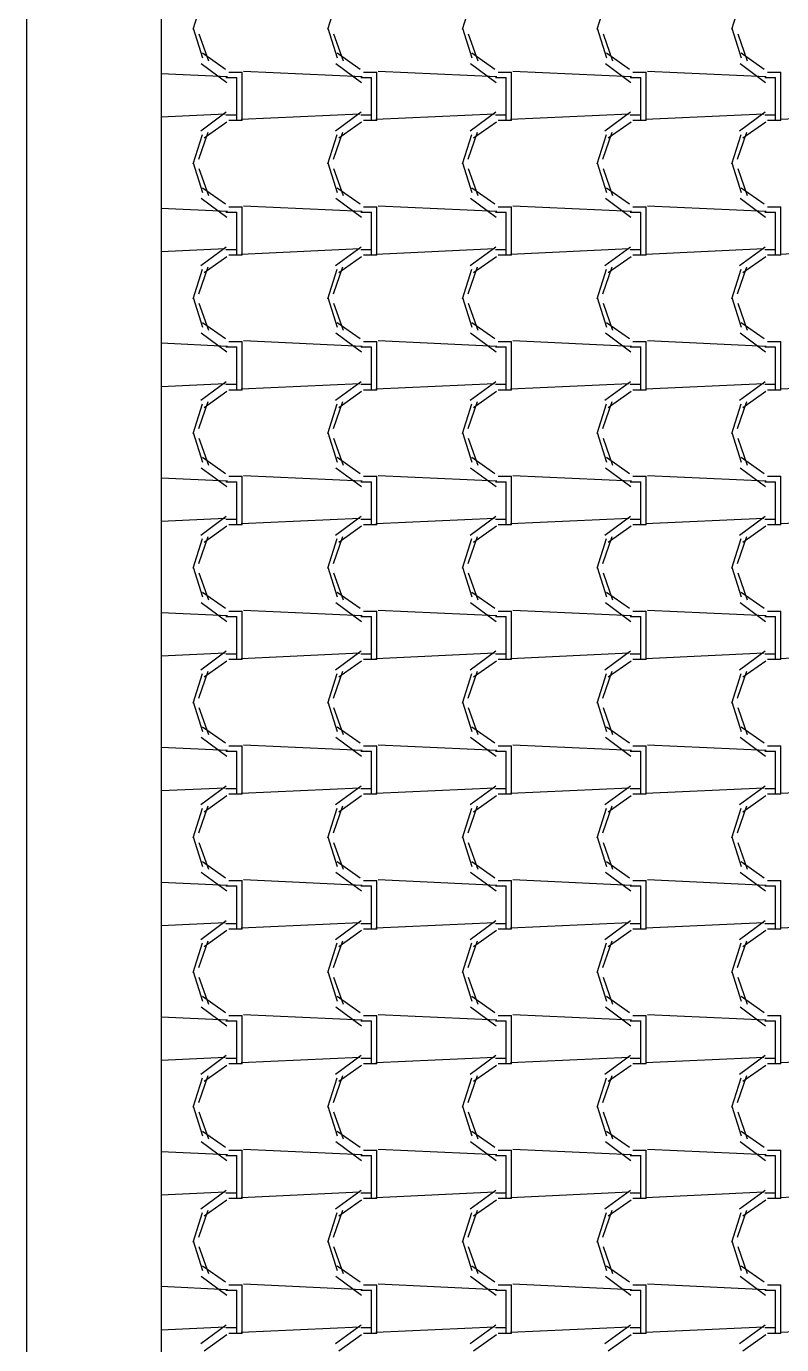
# Model space of a CAD drawing. Header units: millimetres. Extents: x -336 to -33, y -135 to 770.
# Drawn here: x -310.758 to -309.076, y 739.384 to 742.318 of the extents above; entities that cross this region are included whole.
import ezdxf

# ---------------------------------------------------------------- set-up
doc = ezdxf.new("R2010")
doc.units = ezdxf.units.MM
doc.header["$LTSCALE"] = 50
doc.header["$MEASUREMENT"] = 0
doc.layers.add('-HIDRO', color=8, linetype='CONTINUOUS')

msp = doc.modelspace()

# ---------------------------------------------------------------- linework, layer by layer
at = {"layer": '-HIDRO', "linetype": 'Continuous'}
for p, q in [((-310.758, 747.1206), (-310.758, 712.1028)), ((-310.458, 746.8206), (-310.458, 726.4028)), ((-310.3666, 742.3774), (-310.3876, 742.3114)), ((-310.0666, 742.3774), (-310.0876, 742.3114)), ((-309.7666, 742.3774), (-309.7876, 742.3114)), ((-309.4666, 742.3774), (-309.4876, 742.3114)), ((-309.1666, 742.3774), (-309.1876, 742.3114)), ((-310.3868, 742.3146), (-310.3658, 742.2486)), ((-310.3737, 742.302), (-310.3527, 742.242)), ((-310.0868, 742.3146), (-310.0658, 742.2486)), ((-310.0737, 742.302), (-310.0527, 742.242)), ((-309.7868, 742.3146), (-309.7658, 742.2486)), ((-309.7737, 742.302), (-309.7527, 742.242)), ((-309.4868, 742.3146), (-309.4658, 742.2486)), ((-309.4737, 742.302), (-309.4527, 742.242)), ((-309.1868, 742.3146), (-309.1658, 742.2486)), ((-309.1737, 742.302), (-309.1527, 742.242)), ((-310.3657, 742.2593), (-310.3147, 742.2233)), ((-310.0657, 742.2593), (-310.0147, 742.2233)), ((-309.7657, 742.2593), (-309.7147, 742.2233)), ((-309.4657, 742.2593), (-309.4147, 742.2233)), ((-309.1657, 742.2594), (-309.1147, 742.2234)), ((-310.3685, 742.2359), (-310.3115, 742.1939)), ((-310.0685, 742.2359), (-310.0115, 742.1939)), ((-309.7685, 742.2359), (-309.7115, 742.1939)), ((-309.4685, 742.2359), (-309.4115, 742.1939)), ((-309.1685, 742.2359), (-309.1115, 742.1939)), ((-310.3103, 742.2062), (-310.458, 742.2129)), ((-310.3134, 742.2049), (-310.2894, 742.2049)), ((-310.3074, 742.2169), (-310.2774, 742.2169)), ((-310.2894, 742.1209), (-310.2894, 742.2049)), ((-310.2774, 742.1209), (-310.2774, 742.2169)), ((-310.0103, 742.2062), (-310.2743, 742.2182)), ((-310.0134, 742.2049), (-309.9894, 742.2049)), ((-310.0074, 742.2169), (-309.9774, 742.2169)), ((-309.9894, 742.1209), (-309.9894, 742.2049)), ((-309.9774, 742.1209), (-309.9774, 742.2169)), ((-309.7103, 742.2062), (-309.9743, 742.2182)), ((-309.7134, 742.2049), (-309.6894, 742.2049)), ((-309.7074, 742.2169), (-309.6774, 742.2169)), ((-309.6894, 742.1209), (-309.6894, 742.2049)), ((-309.6774, 742.1209), (-309.6774, 742.2169)), ((-309.4103, 742.2062), (-309.6743, 742.2182)), ((-309.4134, 742.2049), (-309.3894, 742.2049)), ((-309.4074, 742.2169), (-309.3774, 742.2169)), ((-309.3894, 742.1209), (-309.3894, 742.2049)), ((-309.3774, 742.1209), (-309.3774, 742.2169)), ((-309.1103, 742.2062), (-309.3743, 742.2182)), ((-309.1134, 742.2049), (-309.0894, 742.2049)), ((-309.1074, 742.2169), (-309.0774, 742.2169)), ((-309.0894, 742.1209), (-309.0894, 742.2049)), ((-309.0774, 742.1209), (-309.0774, 742.2169)), ((-310.3154, 742.1229), (-310.458, 742.1164)), ((-310.3127, 742.1273), (-310.3697, 742.0853)), ((-310.2894, 742.1209), (-310.3134, 742.1209)), ((-310.2894, 742.1089), (-310.2894, 742.1209)), ((-310.0154, 742.1229), (-310.2794, 742.1109)), ((-310.2774, 742.1089), (-310.2774, 742.1209)), ((-310.0127, 742.1273), (-310.0697, 742.0853)), ((-309.9894, 742.1209), (-310.0134, 742.1209)), ((-309.9894, 742.1089), (-309.9894, 742.1209)), ((-309.7154, 742.1229), (-309.9794, 742.1109)), ((-309.9774, 742.1089), (-309.9774, 742.1209)), ((-309.7127, 742.1273), (-309.7697, 742.0853)), ((-309.6894, 742.1209), (-309.7134, 742.1209)), ((-309.6894, 742.1089), (-309.6894, 742.1209)), ((-309.4154, 742.1229), (-309.6794, 742.1109)), ((-309.6774, 742.1089), (-309.6774, 742.1209)), ((-309.4127, 742.1273), (-309.4697, 742.0853)), ((-309.3894, 742.1209), (-309.4134, 742.1209)), ((-309.3894, 742.1089), (-309.3894, 742.1209)), ((-309.1154, 742.1229), (-309.3794, 742.1109)), ((-309.3774, 742.1089), (-309.3774, 742.1209)), ((-309.1127, 742.1273), (-309.1697, 742.0853)), ((-309.0894, 742.1209), (-309.1134, 742.1209)), ((-309.0894, 742.1089), (-309.0894, 742.1209)), ((-308.8154, 742.1229), (-309.0794, 742.1109)), ((-309.0774, 742.1089), (-309.0774, 742.1209)), ((-310.3113, 742.1055), (-310.3623, 742.0695)), ((-310.2774, 742.1089), (-310.3074, 742.1089)), ((-310.0113, 742.1055), (-310.0623, 742.0695)), ((-309.9774, 742.1089), (-310.0074, 742.1089)), ((-309.7113, 742.1055), (-309.7623, 742.0695)), ((-309.6774, 742.1089), (-309.7074, 742.1089)), ((-309.4113, 742.1055), (-309.4623, 742.0695)), ((-309.3774, 742.1089), (-309.4074, 742.1089)), ((-309.1113, 742.1055), (-309.1623, 742.0695)), ((-309.0774, 742.1089), (-309.1074, 742.1089)), ((-310.3666, 742.0774), (-310.3876, 742.0114)), ((-310.3538, 742.0823), (-310.3748, 742.0223)), ((-310.0666, 742.0774), (-310.0876, 742.0114)), ((-310.0538, 742.0823), (-310.0748, 742.0223)), ((-309.7666, 742.0774), (-309.7876, 742.0114)), ((-309.7538, 742.0823), (-309.7748, 742.0223)), ((-309.4666, 742.0774), (-309.4876, 742.0114)), ((-309.4538, 742.0823), (-309.4748, 742.0223)), ((-309.1666, 742.0774), (-309.1876, 742.0114)), ((-309.1538, 742.0823), (-309.1748, 742.0223)), ((-310.3868, 742.0146), (-310.3658, 741.9486)), ((-310.3737, 742.002), (-310.3527, 741.942)), ((-310.0868, 742.0146), (-310.0658, 741.9486)), ((-310.0737, 742.002), (-310.0527, 741.942)), ((-309.7868, 742.0146), (-309.7658, 741.9486)), ((-309.7737, 742.002), (-309.7527, 741.942)), ((-309.4868, 742.0146), (-309.4658, 741.9486)), ((-309.4737, 742.002), (-309.4527, 741.942)), ((-309.1868, 742.0146), (-309.1658, 741.9486)), ((-309.1737, 742.002), (-309.1527, 741.942)), ((-310.3657, 741.9593), (-310.3147, 741.9233)), ((-310.0657, 741.9593), (-310.0147, 741.9233)), ((-309.7657, 741.9593), (-309.7147, 741.9233)), ((-309.4657, 741.9593), (-309.4147, 741.9233)), ((-309.1657, 741.9593), (-309.1147, 741.9233)), ((-310.3103, 741.9062), (-310.458, 741.9129)), ((-310.3685, 741.9359), (-310.3115, 741.8939)), ((-310.3074, 741.9169), (-310.2774, 741.9169)), ((-310.2774, 741.8209), (-310.2774, 741.9169)), ((-310.0103, 741.9062), (-310.2743, 741.9182)), ((-310.0685, 741.9359), (-310.0115, 741.8939)), ((-310.0074, 741.9169), (-309.9774, 741.9169)), ((-309.9774, 741.8209), (-309.9774, 741.9169)), ((-309.7103, 741.9062), (-309.9743, 741.9182)), ((-309.7685, 741.9359), (-309.7115, 741.8939)), ((-309.7074, 741.9169), (-309.6774, 741.9169)), ((-309.6774, 741.8209), (-309.6774, 741.9169)), ((-309.4103, 741.9062), (-309.6743, 741.9182)), ((-309.4685, 741.9359), (-309.4115, 741.8939)), ((-309.4074, 741.9169), (-309.3774, 741.9169)), ((-309.3774, 741.8209), (-309.3774, 741.9169)), ((-309.1103, 741.9062), (-309.3743, 741.9182)), ((-309.1685, 741.9359), (-309.1115, 741.8939)), ((-309.1074, 741.9169), (-309.0774, 741.9169)), ((-309.0774, 741.8209), (-309.0774, 741.9169)), ((-310.3134, 741.9049), (-310.2894, 741.9049)), ((-310.2894, 741.8209), (-310.2894, 741.9049)), ((-310.0134, 741.9049), (-309.9894, 741.9049)), ((-309.9894, 741.8209), (-309.9894, 741.9049)), ((-309.7134, 741.9049), (-309.6894, 741.9049)), ((-309.6894, 741.8209), (-309.6894, 741.9049)), ((-309.4134, 741.9049), (-309.3894, 741.9049)), ((-309.3894, 741.8209), (-309.3894, 741.9049)), ((-309.1134, 741.9049), (-309.0894, 741.9049)), ((-309.0894, 741.8209), (-309.0894, 741.9049)), ((-310.3154, 741.8229), (-310.458, 741.8164)), ((-310.3127, 741.8273), (-310.3697, 741.7853)), ((-310.2894, 741.8209), (-310.3134, 741.8209)), ((-310.2894, 741.8089), (-310.2894, 741.8209)), ((-310.0154, 741.8229), (-310.2794, 741.8109)), ((-310.2774, 741.8089), (-310.2774, 741.8209)), ((-310.0127, 741.8273), (-310.0697, 741.7853)), ((-309.9894, 741.8209), (-310.0134, 741.8209)), ((-309.9894, 741.8089), (-309.9894, 741.8209)), ((-309.7154, 741.8229), (-309.9794, 741.8109)), ((-309.9774, 741.8089), (-309.9774, 741.8209)), ((-309.7127, 741.8273), (-309.7697, 741.7853)), ((-309.6894, 741.8209), (-309.7134, 741.8209)), ((-309.6894, 741.8089), (-309.6894, 741.8209)), ((-309.4154, 741.8229), (-309.6794, 741.8109)), ((-309.6774, 741.8089), (-309.6774, 741.8209)), ((-309.4127, 741.8273), (-309.4697, 741.7853)), ((-309.3894, 741.8209), (-309.4134, 741.8209)), ((-309.3894, 741.8089), (-309.3894, 741.8209)), ((-309.1154, 741.8229), (-309.3794, 741.8109)), ((-309.3774, 741.8089), (-309.3774, 741.8209)), ((-309.1127, 741.8273), (-309.1697, 741.7853)), ((-309.0894, 741.8209), (-309.1134, 741.8209)), ((-309.0894, 741.8089), (-309.0894, 741.8209)), ((-308.8154, 741.8229), (-309.0794, 741.8109)), ((-309.0774, 741.8089), (-309.0774, 741.8209)), ((-310.3113, 741.8055), (-310.3623, 741.7695)), ((-310.2774, 741.8089), (-310.3074, 741.8089)), ((-310.0113, 741.8055), (-310.0623, 741.7695)), ((-309.9774, 741.8089), (-310.0074, 741.8089)), ((-309.7113, 741.8055), (-309.7623, 741.7695)), ((-309.6774, 741.8089), (-309.7074, 741.8089)), ((-309.4113, 741.8055), (-309.4623, 741.7695)), ((-309.3774, 741.8089), (-309.4074, 741.8089)), ((-309.1113, 741.8055), (-309.1623, 741.7695)), ((-309.0774, 741.8089), (-309.1074, 741.8089)), ((-310.3666, 741.7774), (-310.3876, 741.7114)), ((-310.3538, 741.7823), (-310.3748, 741.7223)), ((-310.0666, 741.7774), (-310.0876, 741.7114)), ((-310.0538, 741.7823), (-310.0748, 741.7223)), ((-309.7666, 741.7774), (-309.7876, 741.7114)), ((-309.7538, 741.7823), (-309.7748, 741.7223)), ((-309.4666, 741.7774), (-309.4876, 741.7114)), ((-309.4538, 741.7823), (-309.4748, 741.7223)), ((-309.1666, 741.7774), (-309.1876, 741.7114)), ((-309.1538, 741.7823), (-309.1748, 741.7223)), ((-310.3868, 741.7146), (-310.3658, 741.6486)), ((-310.3737, 741.702), (-310.3527, 741.642)), ((-310.0868, 741.7146), (-310.0658, 741.6486)), ((-310.0737, 741.702), (-310.0527, 741.642)), ((-309.7868, 741.7146), (-309.7658, 741.6486)), ((-309.7737, 741.702), (-309.7527, 741.642)), ((-309.4868, 741.7146), (-309.4658, 741.6486)), ((-309.4737, 741.702), (-309.4527, 741.642)), ((-309.1868, 741.7146), (-309.1658, 741.6486)), ((-309.1737, 741.702), (-309.1527, 741.642)), ((-310.3657, 741.6593), (-310.3147, 741.6233)), ((-310.0657, 741.6593), (-310.0147, 741.6233)), ((-309.7657, 741.6593), (-309.7147, 741.6233)), ((-309.4657, 741.6593), (-309.4147, 741.6233)), ((-309.1657, 741.6593), (-309.1147, 741.6233)), ((-310.3685, 741.6359), (-310.3115, 741.5939)), ((-310.3074, 741.6169), (-310.2774, 741.6169)), ((-310.2774, 741.5209), (-310.2774, 741.6169)), ((-310.0104, 741.6062), (-310.2744, 741.6182)), ((-310.0685, 741.6359), (-310.0115, 741.5939)), ((-310.0074, 741.6169), (-309.9774, 741.6169)), ((-309.9774, 741.5209), (-309.9774, 741.6169)), ((-309.7104, 741.6062), (-309.9744, 741.6182)), ((-309.7685, 741.6359), (-309.7115, 741.5939)), ((-309.7074, 741.6169), (-309.6774, 741.6169)), ((-309.6774, 741.5209), (-309.6774, 741.6169)), ((-309.4104, 741.6062), (-309.6744, 741.6182)), ((-309.4685, 741.6359), (-309.4115, 741.5939)), ((-309.4074, 741.6169), (-309.3774, 741.6169)), ((-309.3774, 741.5209), (-309.3774, 741.6169)), ((-309.1104, 741.6062), (-309.3744, 741.6182)), ((-309.1685, 741.6359), (-309.1115, 741.5939)), ((-309.1074, 741.6169), (-309.0774, 741.6169)), ((-309.0774, 741.5209), (-309.0774, 741.6169)), ((-310.3104, 741.6062), (-310.458, 741.6129)), ((-310.3134, 741.6049), (-310.2894, 741.6049)), ((-310.2894, 741.5209), (-310.2894, 741.6049)), ((-310.0134, 741.6049), (-309.9894, 741.6049)), ((-309.9894, 741.5209), (-309.9894, 741.6049)), ((-309.7134, 741.6049), (-309.6894, 741.6049)), ((-309.6894, 741.5209), (-309.6894, 741.6049)), ((-309.4134, 741.6049), (-309.3894, 741.6049)), ((-309.3894, 741.5209), (-309.3894, 741.6049)), ((-309.1134, 741.6049), (-309.0894, 741.6049)), ((-309.0894, 741.5209), (-309.0894, 741.6049)), ((-310.3127, 741.5273), (-310.3697, 741.4853)), ((-310.0127, 741.5273), (-310.0697, 741.4853)), ((-309.7127, 741.5273), (-309.7697, 741.4853)), ((-309.4127, 741.5273), (-309.4697, 741.4853)), ((-309.1127, 741.5273), (-309.1697, 741.4853)), ((-310.3154, 741.5229), (-310.458, 741.5164)), ((-310.3113, 741.5055), (-310.3623, 741.4695)), ((-310.2894, 741.5209), (-310.3134, 741.5209)), ((-310.2774, 741.5089), (-310.3074, 741.5089)), ((-310.2894, 741.5089), (-310.2894, 741.5209)), ((-310.0154, 741.5229), (-310.2794, 741.5109)), ((-310.2774, 741.5089), (-310.2774, 741.5209)), ((-310.0113, 741.5055), (-310.0623, 741.4695)), ((-309.9894, 741.5209), (-310.0134, 741.5209)), ((-309.9774, 741.5089), (-310.0074, 741.5089)), ((-309.9894, 741.5089), (-309.9894, 741.5209)), ((-309.7154, 741.5229), (-309.9794, 741.5109)), ((-309.9774, 741.5089), (-309.9774, 741.5209)), ((-309.7113, 741.5055), (-309.7623, 741.4695)), ((-309.6894, 741.5209), (-309.7134, 741.5209)), ((-309.6774, 741.5089), (-309.7074, 741.5089)), ((-309.6894, 741.5089), (-309.6894, 741.5209)), ((-309.4154, 741.5229), (-309.6794, 741.5109)), ((-309.6774, 741.5089), (-309.6774, 741.5209)), ((-309.4113, 741.5055), (-309.4623, 741.4695)), ((-309.3894, 741.5209), (-309.4134, 741.5209)), ((-309.3774, 741.5089), (-309.4074, 741.5089)), ((-309.3894, 741.5089), (-309.3894, 741.5209)), ((-309.1154, 741.5229), (-309.3794, 741.5109)), ((-309.3774, 741.5089), (-309.3774, 741.5209)), ((-309.1113, 741.5055), (-309.1623, 741.4695)), ((-309.0894, 741.5209), (-309.1134, 741.5209)), ((-309.0774, 741.5089), (-309.1074, 741.5089)), ((-309.0894, 741.5089), (-309.0894, 741.5209)), ((-308.8154, 741.5229), (-309.0794, 741.5109)), ((-309.0774, 741.5089), (-309.0774, 741.5209)), ((-310.3666, 741.4774), (-310.3876, 741.4114)), ((-310.3538, 741.4823), (-310.3748, 741.4223)), ((-310.0666, 741.4774), (-310.0876, 741.4114)), ((-310.0538, 741.4823), (-310.0748, 741.4223)), ((-309.7666, 741.4774), (-309.7876, 741.4114)), ((-309.7538, 741.4823), (-309.7748, 741.4223)), ((-309.4666, 741.4774), (-309.4876, 741.4114)), ((-309.4538, 741.4823), (-309.4748, 741.4223)), ((-309.1666, 741.4774), (-309.1876, 741.4114)), ((-309.1538, 741.4823), (-309.1748, 741.4223)), ((-310.3868, 741.4146), (-310.3658, 741.3486)), ((-310.0868, 741.4146), (-310.0658, 741.3486)), ((-309.7868, 741.4146), (-309.7658, 741.3486)), ((-309.4868, 741.4146), (-309.4658, 741.3486)), ((-309.1868, 741.4146), (-309.1658, 741.3486)), ((-310.3737, 741.402), (-310.3527, 741.342)), ((-310.0737, 741.402), (-310.0527, 741.342)), ((-309.7737, 741.402), (-309.7527, 741.342)), ((-309.4737, 741.402), (-309.4527, 741.342)), ((-309.1737, 741.402), (-309.1527, 741.342)), ((-310.3657, 741.3593), (-310.3147, 741.3233)), ((-310.0657, 741.3593), (-310.0147, 741.3233)), ((-309.7657, 741.3593), (-309.7147, 741.3233)), ((-309.4657, 741.3593), (-309.4147, 741.3233)), ((-309.1657, 741.3593), (-309.1147, 741.3233)), ((-310.3685, 741.3359), (-310.3115, 741.2939)), ((-310.0685, 741.3359), (-310.0115, 741.2939)), ((-309.7685, 741.3359), (-309.7115, 741.2939)), ((-309.4685, 741.3359), (-309.4115, 741.2939)), ((-309.1685, 741.3359), (-309.1115, 741.2939)), ((-310.3104, 741.3062), (-310.458, 741.3129)), ((-310.3134, 741.3049), (-310.2894, 741.3049)), ((-310.3074, 741.3169), (-310.2774, 741.3169)), ((-310.2894, 741.2209), (-310.2894, 741.3049)), ((-310.2774, 741.2209), (-310.2774, 741.3169)), ((-310.0104, 741.3062), (-310.2744, 741.3182)), ((-310.0134, 741.3049), (-309.9894, 741.3049)), ((-310.0074, 741.3169), (-309.9774, 741.3169)), ((-309.9894, 741.2209), (-309.9894, 741.3049)), ((-309.9774, 741.2209), (-309.9774, 741.3169)), ((-309.7104, 741.3062), (-309.9744, 741.3182)), ((-309.7134, 741.3049), (-309.6894, 741.3049)), ((-309.7074, 741.3169), (-309.6774, 741.3169)), ((-309.6894, 741.2209), (-309.6894, 741.3049)), ((-309.6774, 741.2209), (-309.6774, 741.3169)), ((-309.4104, 741.3062), (-309.6744, 741.3182)), ((-309.4134, 741.3049), (-309.3894, 741.3049)), ((-309.4074, 741.3169), (-309.3774, 741.3169)), ((-309.3894, 741.2209), (-309.3894, 741.3049)), ((-309.3774, 741.2209), (-309.3774, 741.3169)), ((-309.1104, 741.3062), (-309.3744, 741.3182)), ((-309.1134, 741.3049), (-309.0894, 741.3049)), ((-309.1074, 741.3169), (-309.0774, 741.3169)), ((-309.0894, 741.2209), (-309.0894, 741.3049)), ((-309.0774, 741.2209), (-309.0774, 741.3169)), ((-310.3154, 741.2229), (-310.458, 741.2164)), ((-310.3127, 741.2273), (-310.3697, 741.1853)), ((-310.3113, 741.2055), (-310.3623, 741.1695)), ((-310.2894, 741.2209), (-310.3134, 741.2209)), ((-310.2774, 741.2089), (-310.3074, 741.2089)), ((-310.2894, 741.2089), (-310.2894, 741.2209)), ((-310.0154, 741.2229), (-310.2794, 741.2109)), ((-310.2774, 741.2089), (-310.2774, 741.2209)), ((-310.0127, 741.2273), (-310.0697, 741.1853)), ((-310.0113, 741.2055), (-310.0623, 741.1695)), ((-309.9894, 741.2209), (-310.0134, 741.2209)), ((-309.9774, 741.2089), (-310.0074, 741.2089)), ((-309.9894, 741.2089), (-309.9894, 741.2209)), ((-309.7154, 741.2229), (-309.9794, 741.2109)), ((-309.9774, 741.2089), (-309.9774, 741.2209)), ((-309.7127, 741.2273), (-309.7697, 741.1853)), ((-309.7113, 741.2055), (-309.7623, 741.1695)), ((-309.6894, 741.2209), (-309.7134, 741.2209)), ((-309.6774, 741.2089), (-309.7074, 741.2089)), ((-309.6894, 741.2089), (-309.6894, 741.2209)), ((-309.4154, 741.2229), (-309.6794, 741.2109)), ((-309.6774, 741.2089), (-309.6774, 741.2209)), ((-309.4127, 741.2273), (-309.4697, 741.1853)), ((-309.4113, 741.2055), (-309.4623, 741.1695)), ((-309.3894, 741.2209), (-309.4134, 741.2209)), ((-309.3774, 741.2089), (-309.4074, 741.2089)), ((-309.3894, 741.2089), (-309.3894, 741.2209)), ((-309.1154, 741.2229), (-309.3794, 741.2109)), ((-309.3774, 741.2089), (-309.3774, 741.2209)), ((-309.1127, 741.2273), (-309.1697, 741.1853)), ((-309.1113, 741.2055), (-309.1623, 741.1695)), ((-309.0894, 741.2209), (-309.1134, 741.2209)), ((-309.0774, 741.2089), (-309.1074, 741.2089)), ((-309.0894, 741.2089), (-309.0894, 741.2209)), ((-308.8154, 741.2229), (-309.0794, 741.2109)), ((-309.0774, 741.2089), (-309.0774, 741.2209)), ((-310.3666, 741.1774), (-310.3876, 741.1114)), ((-310.3538, 741.1823), (-310.3748, 741.1223)), ((-310.0666, 741.1774), (-310.0876, 741.1114)), ((-310.0538, 741.1823), (-310.0748, 741.1223)), ((-309.7666, 741.1774), (-309.7876, 741.1114)), ((-309.7538, 741.1823), (-309.7748, 741.1223)), ((-309.4666, 741.1774), (-309.4876, 741.1114)), ((-309.4538, 741.1823), (-309.4748, 741.1223)), ((-309.1666, 741.1774), (-309.1876, 741.1114)), ((-309.1538, 741.1823), (-309.1748, 741.1223)), ((-310.3868, 741.1146), (-310.3658, 741.0486)), ((-310.0868, 741.1146), (-310.0658, 741.0486)), ((-309.7868, 741.1146), (-309.7658, 741.0486)), ((-309.4868, 741.1146), (-309.4658, 741.0486)), ((-309.1868, 741.1146), (-309.1658, 741.0486)), ((-310.3737, 741.102), (-310.3527, 741.042)), ((-310.0737, 741.102), (-310.0527, 741.042)), ((-309.7737, 741.102), (-309.7527, 741.042)), ((-309.4737, 741.102), (-309.4527, 741.042)), ((-309.1737, 741.102), (-309.1527, 741.042)), ((-310.3657, 741.0593), (-310.3147, 741.0233)), ((-310.0657, 741.0593), (-310.0147, 741.0233)), ((-309.7657, 741.0593), (-309.7147, 741.0233)), ((-309.4657, 741.0593), (-309.4147, 741.0233)), ((-309.1657, 741.0593), (-309.1147, 741.0233)), ((-310.3685, 741.0359), (-310.3115, 740.9939)), ((-310.0685, 741.0359), (-310.0115, 740.9939)), ((-309.7685, 741.0359), (-309.7115, 740.9939)), ((-309.4685, 741.0359), (-309.4115, 740.9939)), ((-309.1685, 741.0359), (-309.1115, 740.9939)), ((-310.3104, 741.0062), (-310.458, 741.0129)), ((-310.3134, 741.0049), (-310.2894, 741.0049)), ((-310.3074, 741.0169), (-310.2774, 741.0169)), ((-310.2894, 740.9209), (-310.2894, 741.0049)), ((-310.2774, 740.9209), (-310.2774, 741.0169)), ((-310.0104, 741.0062), (-310.2744, 741.0182)), ((-310.0134, 741.0049), (-309.9894, 741.0049)), ((-310.0074, 741.0169), (-309.9774, 741.0169)), ((-309.9894, 740.9209), (-309.9894, 741.0049)), ((-309.9774, 740.9209), (-309.9774, 741.0169)), ((-309.7104, 741.0062), (-309.9744, 741.0182)), ((-309.7134, 741.0049), (-309.6894, 741.0049)), ((-309.7074, 741.0169), (-309.6774, 741.0169)), ((-309.6894, 740.9209), (-309.6894, 741.0049)), ((-309.6774, 740.9209), (-309.6774, 741.0169)), ((-309.4104, 741.0062), (-309.6744, 741.0182)), ((-309.4134, 741.0049), (-309.3894, 741.0049)), ((-309.4074, 741.0169), (-309.3774, 741.0169)), ((-309.3894, 740.9209), (-309.3894, 741.0049)), ((-309.3774, 740.9209), (-309.3774, 741.0169)), ((-309.1104, 741.0062), (-309.3744, 741.0182)), ((-309.1134, 741.0049), (-309.0894, 741.0049)), ((-309.1074, 741.0169), (-309.0774, 741.0169)), ((-309.0894, 740.9209), (-309.0894, 741.0049)), ((-309.0774, 740.9209), (-309.0774, 741.0169)), ((-310.3154, 740.9229), (-310.458, 740.9164)), ((-310.3127, 740.9273), (-310.3697, 740.8853)), ((-310.2894, 740.9209), (-310.3134, 740.9209)), ((-310.2774, 740.9089), (-310.3074, 740.9089)), ((-310.2894, 740.9089), (-310.2894, 740.9209)), ((-310.0154, 740.9229), (-310.2794, 740.9109)), ((-310.2774, 740.9089), (-310.2774, 740.9209)), ((-310.0127, 740.9273), (-310.0697, 740.8853)), ((-309.9894, 740.9209), (-310.0134, 740.9209)), ((-309.9774, 740.9089), (-310.0074, 740.9089)), ((-309.9894, 740.9089), (-309.9894, 740.9209)), ((-309.7154, 740.9229), (-309.9794, 740.9109)), ((-309.9774, 740.9089), (-309.9774, 740.9209)), ((-309.7127, 740.9273), (-309.7697, 740.8853)), ((-309.6894, 740.9209), (-309.7134, 740.9209)), ((-309.6774, 740.9089), (-309.7074, 740.9089)), ((-309.6894, 740.9089), (-309.6894, 740.9209)), ((-309.4154, 740.9229), (-309.6794, 740.9109)), ((-309.6774, 740.9089), (-309.6774, 740.9209)), ((-309.4127, 740.9273), (-309.4697, 740.8853)), ((-309.3894, 740.9209), (-309.4134, 740.9209)), ((-309.3774, 740.9089), (-309.4074, 740.9089)), ((-309.3894, 740.9089), (-309.3894, 740.9209)), ((-309.1154, 740.9229), (-309.3794, 740.9109)), ((-309.3774, 740.9089), (-309.3774, 740.9209)), ((-309.1127, 740.9273), (-309.1697, 740.8853)), ((-309.0894, 740.9209), (-309.1134, 740.9209)), ((-309.0774, 740.9089), (-309.1074, 740.9089)), ((-309.0894, 740.9089), (-309.0894, 740.9209)), ((-308.8154, 740.9229), (-309.0794, 740.9109)), ((-309.0774, 740.9089), (-309.0774, 740.9209)), ((-310.3538, 740.8823), (-310.3748, 740.8223)), ((-310.3113, 740.9055), (-310.3623, 740.8695)), ((-310.0538, 740.8823), (-310.0748, 740.8223)), ((-310.0113, 740.9055), (-310.0623, 740.8695)), ((-309.7538, 740.8823), (-309.7748, 740.8223)), ((-309.7113, 740.9055), (-309.7623, 740.8695)), ((-309.4538, 740.8823), (-309.4748, 740.8223)), ((-309.4113, 740.9055), (-309.4623, 740.8695)), ((-309.1538, 740.8823), (-309.1748, 740.8223)), ((-309.1113, 740.9055), (-309.1623, 740.8695)), ((-310.3666, 740.8774), (-310.3876, 740.8114)), ((-310.0666, 740.8774), (-310.0876, 740.8114)), ((-309.7666, 740.8774), (-309.7876, 740.8114)), ((-309.4666, 740.8774), (-309.4876, 740.8114)), ((-309.1666, 740.8774), (-309.1876, 740.8114)), ((-310.3868, 740.8146), (-310.3658, 740.7486)), ((-310.3737, 740.802), (-310.3527, 740.742)), ((-310.0868, 740.8146), (-310.0658, 740.7486)), ((-310.0737, 740.802), (-310.0527, 740.742)), ((-309.7868, 740.8146), (-309.7658, 740.7486)), ((-309.7737, 740.802), (-309.7527, 740.742)), ((-309.4868, 740.8146), (-309.4658, 740.7486)), ((-309.4737, 740.802), (-309.4527, 740.742)), ((-309.1868, 740.8146), (-309.1658, 740.7486)), ((-309.1737, 740.802), (-309.1527, 740.742)), ((-310.3685, 740.7359), (-310.3115, 740.6939)), ((-310.3657, 740.7593), (-310.3147, 740.7233)), ((-310.0685, 740.7359), (-310.0115, 740.6939)), ((-310.0657, 740.7593), (-310.0147, 740.7233)), ((-309.7685, 740.7359), (-309.7115, 740.6939)), ((-309.7657, 740.7593), (-309.7147, 740.7233)), ((-309.4685, 740.7359), (-309.4115, 740.6939)), ((-309.4657, 740.7593), (-309.4147, 740.7233)), ((-309.1685, 740.7359), (-309.1115, 740.6939)), ((-309.1657, 740.7593), (-309.1147, 740.7233)), ((-310.3104, 740.7062), (-310.458, 740.7129)), ((-310.3134, 740.7049), (-310.2894, 740.7049)), ((-310.3074, 740.7169), (-310.2774, 740.7169)), ((-310.2894, 740.6209), (-310.2894, 740.7049)), ((-310.2774, 740.6209), (-310.2774, 740.7169)), ((-310.0104, 740.7062), (-310.2744, 740.7182)), ((-310.0134, 740.7049), (-309.9894, 740.7049)), ((-310.0074, 740.7169), (-309.9774, 740.7169)), ((-309.9894, 740.6209), (-309.9894, 740.7049)), ((-309.9774, 740.6209), (-309.9774, 740.7169)), ((-309.7104, 740.7062), (-309.9744, 740.7182)), ((-309.7134, 740.7049), (-309.6894, 740.7049)), ((-309.7074, 740.7169), (-309.6774, 740.7169)), ((-309.6894, 740.6209), (-309.6894, 740.7049)), ((-309.6774, 740.6209), (-309.6774, 740.7169)), ((-309.4104, 740.7062), (-309.6744, 740.7182)), ((-309.4134, 740.7049), (-309.3894, 740.7049)), ((-309.4074, 740.7169), (-309.3774, 740.7169)), ((-309.3894, 740.6209), (-309.3894, 740.7049)), ((-309.3774, 740.6209), (-309.3774, 740.7169)), ((-309.1104, 740.7062), (-309.3744, 740.7182)), ((-309.1134, 740.7049), (-309.0894, 740.7049)), ((-309.1074, 740.7169), (-309.0774, 740.7169)), ((-309.0894, 740.6209), (-309.0894, 740.7049)), ((-309.0774, 740.6209), (-309.0774, 740.7169)), ((-310.3154, 740.6229), (-310.458, 740.6164)), ((-310.3127, 740.6273), (-310.3697, 740.5853)), ((-310.2894, 740.6209), (-310.3134, 740.6209)), ((-310.2894, 740.6089), (-310.2894, 740.6209)), ((-310.0154, 740.6229), (-310.2794, 740.6109)), ((-310.2774, 740.6089), (-310.2774, 740.6209)), ((-310.0127, 740.6273), (-310.0697, 740.5853)), ((-309.9894, 740.6209), (-310.0134, 740.6209)), ((-309.9894, 740.6089), (-309.9894, 740.6209)), ((-309.7154, 740.6229), (-309.9794, 740.6109)), ((-309.9774, 740.6089), (-309.9774, 740.6209)), ((-309.7127, 740.6273), (-309.7697, 740.5853)), ((-309.6894, 740.6209), (-309.7134, 740.6209)), ((-309.6894, 740.6089), (-309.6894, 740.6209)), ((-309.4154, 740.6229), (-309.6794, 740.6109)), ((-309.6774, 740.6089), (-309.6774, 740.6209)), ((-309.4127, 740.6273), (-309.4697, 740.5853)), ((-309.3894, 740.6209), (-309.4134, 740.6209)), ((-309.3894, 740.6089), (-309.3894, 740.6209)), ((-309.1154, 740.6229), (-309.3794, 740.6109)), ((-309.3774, 740.6089), (-309.3774, 740.6209)), ((-309.1127, 740.6273), (-309.1697, 740.5853)), ((-309.0894, 740.6209), (-309.1134, 740.6209)), ((-309.0894, 740.6089), (-309.0894, 740.6209)), ((-308.8154, 740.6229), (-309.0794, 740.6109)), ((-309.0774, 740.6089), (-309.0774, 740.6209)), ((-310.3113, 740.6055), (-310.3623, 740.5695)), ((-310.2774, 740.6089), (-310.3074, 740.6089)), ((-310.0113, 740.6055), (-310.0623, 740.5695)), ((-309.9774, 740.6089), (-310.0074, 740.6089)), ((-309.7113, 740.6055), (-309.7623, 740.5695)), ((-309.6774, 740.6089), (-309.7074, 740.6089)), ((-309.4113, 740.6055), (-309.4623, 740.5695)), ((-309.3774, 740.6089), (-309.4074, 740.6089)), ((-309.1113, 740.6055), (-309.1623, 740.5695)), ((-309.0774, 740.6089), (-309.1074, 740.6089)), ((-310.3666, 740.5774), (-310.3876, 740.5114)), ((-310.3538, 740.5823), (-310.3748, 740.5223)), ((-310.0666, 740.5774), (-310.0876, 740.5114)), ((-310.0538, 740.5823), (-310.0748, 740.5223)), ((-309.7666, 740.5774), (-309.7876, 740.5114)), ((-309.7538, 740.5823), (-309.7748, 740.5223)), ((-309.4666, 740.5774), (-309.4876, 740.5114)), ((-309.4538, 740.5823), (-309.4748, 740.5223)), ((-309.1666, 740.5774), (-309.1876, 740.5114)), ((-309.1538, 740.5823), (-309.1748, 740.5223)), ((-310.3868, 740.5146), (-310.3658, 740.4486)), ((-310.3737, 740.502), (-310.3527, 740.442)), ((-310.0868, 740.5146), (-310.0658, 740.4486)), ((-310.0737, 740.502), (-310.0527, 740.442)), ((-309.7868, 740.5146), (-309.7658, 740.4486)), ((-309.7737, 740.502), (-309.7527, 740.442)), ((-309.4868, 740.5146), (-309.4658, 740.4486)), ((-309.4737, 740.502), (-309.4527, 740.442)), ((-309.1868, 740.5146), (-309.1658, 740.4486)), ((-309.1737, 740.502), (-309.1527, 740.442)), ((-310.3657, 740.4593), (-310.3147, 740.4233)), ((-310.0657, 740.4593), (-310.0147, 740.4233)), ((-309.7657, 740.4593), (-309.7147, 740.4233)), ((-309.4657, 740.4593), (-309.4147, 740.4233)), ((-309.1657, 740.4593), (-309.1147, 740.4233)), ((-310.3104, 740.4062), (-310.458, 740.4129)), ((-310.3685, 740.4359), (-310.3115, 740.3939)), ((-310.3074, 740.4169), (-310.2774, 740.4169)), ((-310.2774, 740.3209), (-310.2774, 740.4169)), ((-310.0104, 740.4062), (-310.2744, 740.4182)), ((-310.0685, 740.4359), (-310.0115, 740.3939)), ((-310.0074, 740.4169), (-309.9774, 740.4169)), ((-309.9774, 740.3209), (-309.9774, 740.4169)), ((-309.7104, 740.4062), (-309.9744, 740.4182)), ((-309.7685, 740.4359), (-309.7115, 740.3939)), ((-309.7074, 740.4169), (-309.6774, 740.4169)), ((-309.6774, 740.3209), (-309.6774, 740.4169)), ((-309.4104, 740.4062), (-309.6744, 740.4182)), ((-309.4685, 740.4359), (-309.4115, 740.3939)), ((-309.4074, 740.4169), (-309.3774, 740.4169)), ((-309.3774, 740.3209), (-309.3774, 740.4169)), ((-309.1104, 740.4062), (-309.3744, 740.4182)), ((-309.1685, 740.4359), (-309.1115, 740.3939)), ((-309.1074, 740.4169), (-309.0774, 740.4169)), ((-309.0774, 740.3209), (-309.0774, 740.4169)), ((-310.3134, 740.4049), (-310.2894, 740.4049)), ((-310.2894, 740.3209), (-310.2894, 740.4049)), ((-310.0134, 740.4049), (-309.9894, 740.4049)), ((-309.9894, 740.3209), (-309.9894, 740.4049)), ((-309.7134, 740.4049), (-309.6894, 740.4049)), ((-309.6894, 740.3209), (-309.6894, 740.4049)), ((-309.4134, 740.4049), (-309.3894, 740.4049)), ((-309.3894, 740.3209), (-309.3894, 740.4049)), ((-309.1134, 740.4049), (-309.0894, 740.4049)), ((-309.0894, 740.3209), (-309.0894, 740.4049)), ((-310.3154, 740.3229), (-310.458, 740.3164)), ((-310.3127, 740.3273), (-310.3697, 740.2853)), ((-310.0154, 740.3229), (-310.2794, 740.3109)), ((-310.0127, 740.3273), (-310.0697, 740.2853)), ((-309.7154, 740.3229), (-309.9794, 740.3109)), ((-309.7127, 740.3273), (-309.7697, 740.2853)), ((-309.4154, 740.3229), (-309.6794, 740.3109)), ((-309.4127, 740.3273), (-309.4697, 740.2853)), ((-309.1154, 740.3229), (-309.3794, 740.3109)), ((-309.1127, 740.3273), (-309.1697, 740.2853)), ((-308.8154, 740.3229), (-309.0794, 740.3109)), ((-310.3113, 740.3055), (-310.3623, 740.2695)), ((-310.2894, 740.3209), (-310.3134, 740.3209)), ((-310.2774, 740.3089), (-310.3074, 740.3089)), ((-310.2894, 740.3089), (-310.2894, 740.3209)), ((-310.2774, 740.3089), (-310.2774, 740.3209)), ((-310.0113, 740.3055), (-310.0623, 740.2695)), ((-309.9894, 740.3209), (-310.0134, 740.3209)), ((-309.9774, 740.3089), (-310.0074, 740.3089)), ((-309.9894, 740.3089), (-309.9894, 740.3209)), ((-309.9774, 740.3089), (-309.9774, 740.3209)), ((-309.7113, 740.3055), (-309.7623, 740.2695)), ((-309.6894, 740.3209), (-309.7134, 740.3209)), ((-309.6774, 740.3089), (-309.7074, 740.3089)), ((-309.6894, 740.3089), (-309.6894, 740.3209)), ((-309.6774, 740.3089), (-309.6774, 740.3209)), ((-309.4113, 740.3055), (-309.4623, 740.2695)), ((-309.3894, 740.3209), (-309.4134, 740.3209)), ((-309.3774, 740.3089), (-309.4074, 740.3089)), ((-309.3894, 740.3089), (-309.3894, 740.3209)), ((-309.3774, 740.3089), (-309.3774, 740.3209)), ((-309.1113, 740.3055), (-309.1623, 740.2695)), ((-309.0894, 740.3209), (-309.1134, 740.3209)), ((-309.0774, 740.3089), (-309.1074, 740.3089)), ((-309.0894, 740.3089), (-309.0894, 740.3209)), ((-309.0774, 740.3089), (-309.0774, 740.3209)), ((-310.3666, 740.2774), (-310.3876, 740.2114)), ((-310.3538, 740.2823), (-310.3748, 740.2223)), ((-310.0666, 740.2774), (-310.0876, 740.2114)), ((-310.0538, 740.2823), (-310.0748, 740.2223)), ((-309.7666, 740.2774), (-309.7876, 740.2114)), ((-309.7538, 740.2823), (-309.7748, 740.2223)), ((-309.4666, 740.2774), (-309.4876, 740.2114)), ((-309.4538, 740.2823), (-309.4748, 740.2223)), ((-309.1666, 740.2774), (-309.1876, 740.2114)), ((-309.1538, 740.2823), (-309.1748, 740.2223)), ((-310.3868, 740.2146), (-310.3658, 740.1486)), ((-310.0868, 740.2146), (-310.0658, 740.1486)), ((-309.7868, 740.2146), (-309.7658, 740.1486)), ((-309.4868, 740.2146), (-309.4658, 740.1486)), ((-309.1868, 740.2146), (-309.1658, 740.1486)), ((-310.3737, 740.202), (-310.3527, 740.142)), ((-310.0737, 740.202), (-310.0527, 740.142)), ((-309.7737, 740.202), (-309.7527, 740.142)), ((-309.4737, 740.202), (-309.4527, 740.142)), ((-309.1737, 740.202), (-309.1527, 740.142)), ((-310.3657, 740.1593), (-310.3147, 740.1233)), ((-310.0657, 740.1593), (-310.0147, 740.1233)), ((-309.7657, 740.1593), (-309.7147, 740.1233)), ((-309.4657, 740.1593), (-309.4147, 740.1233)), ((-309.1657, 740.1593), (-309.1147, 740.1233)), ((-310.3685, 740.1359), (-310.3115, 740.0939)), ((-310.3074, 740.1169), (-310.2774, 740.1169)), ((-310.2774, 740.0209), (-310.2774, 740.1169)), ((-310.0104, 740.1062), (-310.2744, 740.1182)), ((-310.0685, 740.1359), (-310.0115, 740.0939)), ((-310.0074, 740.1169), (-309.9774, 740.1169)), ((-309.9774, 740.0209), (-309.9774, 740.1169)), ((-309.7104, 740.1062), (-309.9744, 740.1182)), ((-309.7685, 740.1359), (-309.7115, 740.0939)), ((-309.7074, 740.1169), (-309.6774, 740.1169)), ((-309.6774, 740.0209), (-309.6774, 740.1169)), ((-309.4104, 740.1062), (-309.6744, 740.1182)), ((-309.4685, 740.1359), (-309.4115, 740.0939)), ((-309.4074, 740.1169), (-309.3774, 740.1169)), ((-309.3774, 740.0209), (-309.3774, 740.1169)), ((-309.1104, 740.1062), (-309.3744, 740.1182)), ((-309.1685, 740.1359), (-309.1115, 740.0939)), ((-309.1074, 740.1169), (-309.0774, 740.1169)), ((-309.0774, 740.0209), (-309.0774, 740.1169)), ((-310.3104, 740.1062), (-310.458, 740.1129)), ((-310.3134, 740.1049), (-310.2894, 740.1049)), ((-310.2894, 740.0209), (-310.2894, 740.1049)), ((-310.0134, 740.1049), (-309.9894, 740.1049)), ((-309.9894, 740.0209), (-309.9894, 740.1049)), ((-309.7134, 740.1049), (-309.6894, 740.1049)), ((-309.6894, 740.0209), (-309.6894, 740.1049)), ((-309.4134, 740.1049), (-309.3894, 740.1049)), ((-309.3894, 740.0209), (-309.3894, 740.1049)), ((-309.1134, 740.1049), (-309.0894, 740.1049)), ((-309.0894, 740.0209), (-309.0894, 740.1049)), ((-310.3154, 740.0229), (-310.458, 740.0164)), ((-310.3127, 740.0273), (-310.3697, 739.9853)), ((-310.3113, 740.0055), (-310.3623, 739.9695)), ((-310.2894, 740.0209), (-310.3134, 740.0209)), ((-310.2774, 740.0089), (-310.3074, 740.0089)), ((-310.2894, 740.0089), (-310.2894, 740.0209)), ((-310.0154, 740.0229), (-310.2794, 740.0109)), ((-310.2774, 740.0089), (-310.2774, 740.0209)), ((-310.0127, 740.0273), (-310.0697, 739.9853)), ((-310.0113, 740.0055), (-310.0623, 739.9695)), ((-309.9894, 740.0209), (-310.0134, 740.0209)), ((-309.9774, 740.0089), (-310.0074, 740.0089)), ((-309.9894, 740.0089), (-309.9894, 740.0209)), ((-309.7154, 740.0229), (-309.9794, 740.0109)), ((-309.9774, 740.0089), (-309.9774, 740.0209)), ((-309.7127, 740.0273), (-309.7697, 739.9853)), ((-309.7113, 740.0055), (-309.7623, 739.9695)), ((-309.6894, 740.0209), (-309.7134, 740.0209)), ((-309.6774, 740.0089), (-309.7074, 740.0089)), ((-309.6894, 740.0089), (-309.6894, 740.0209)), ((-309.4154, 740.0229), (-309.6794, 740.0109)), ((-309.6774, 740.0089), (-309.6774, 740.0209)), ((-309.4127, 740.0273), (-309.4697, 739.9853)), ((-309.4113, 740.0055), (-309.4623, 739.9695)), ((-309.3894, 740.0209), (-309.4134, 740.0209)), ((-309.3774, 740.0089), (-309.4074, 740.0089)), ((-309.3894, 740.0089), (-309.3894, 740.0209)), ((-309.1154, 740.0229), (-309.3794, 740.0109)), ((-309.3774, 740.0089), (-309.3774, 740.0209)), ((-309.1127, 740.0273), (-309.1697, 739.9853)), ((-309.1113, 740.0055), (-309.1623, 739.9695)), ((-309.0894, 740.0209), (-309.1134, 740.0209)), ((-309.0774, 740.0089), (-309.1074, 740.0089)), ((-309.0894, 740.0089), (-309.0894, 740.0209)), ((-308.8154, 740.0229), (-309.0794, 740.0109)), ((-309.0774, 740.0089), (-309.0774, 740.0209)), ((-310.3666, 739.9774), (-310.3876, 739.9114)), ((-310.3538, 739.9823), (-310.3748, 739.9223)), ((-310.0666, 739.9774), (-310.0876, 739.9114)), ((-310.0538, 739.9823), (-310.0748, 739.9223)), ((-309.7666, 739.9774), (-309.7876, 739.9114)), ((-309.7538, 739.9823), (-309.7748, 739.9223)), ((-309.4666, 739.9774), (-309.4876, 739.9114)), ((-309.4538, 739.9823), (-309.4748, 739.9223)), ((-309.1666, 739.9774), (-309.1876, 739.9114)), ((-309.1538, 739.9823), (-309.1748, 739.9223)), ((-310.3868, 739.9146), (-310.3658, 739.8486)), ((-310.0868, 739.9146), (-310.0658, 739.8486)), ((-309.7868, 739.9146), (-309.7658, 739.8486)), ((-309.4868, 739.9146), (-309.4658, 739.8486)), ((-309.1868, 739.9146), (-309.1658, 739.8486)), ((-310.3737, 739.902), (-310.3527, 739.842)), ((-310.0737, 739.902), (-310.0527, 739.842)), ((-309.7737, 739.902), (-309.7527, 739.842)), ((-309.4737, 739.902), (-309.4527, 739.842)), ((-309.1737, 739.902), (-309.1527, 739.842)), ((-310.3657, 739.8593), (-310.3147, 739.8233)), ((-310.0657, 739.8593), (-310.0147, 739.8233)), ((-309.7657, 739.8593), (-309.7147, 739.8233)), ((-309.4657, 739.8593), (-309.4147, 739.8233)), ((-309.1657, 739.8593), (-309.1147, 739.8233)), ((-310.3685, 739.8359), (-310.3115, 739.7939)), ((-310.0685, 739.8359), (-310.0115, 739.7939)), ((-309.7685, 739.8359), (-309.7115, 739.7939)), ((-309.4685, 739.8359), (-309.4115, 739.7939)), ((-309.1685, 739.8359), (-309.1115, 739.7939)), ((-310.3104, 739.8062), (-310.458, 739.8129)), ((-310.3134, 739.8049), (-310.2894, 739.8049)), ((-310.3074, 739.8169), (-310.2774, 739.8169)), ((-310.2894, 739.7209), (-310.2894, 739.8049)), ((-310.2774, 739.7209), (-310.2774, 739.8169)), ((-310.0104, 739.8062), (-310.2744, 739.8182)), ((-310.0134, 739.8049), (-309.9894, 739.8049)), ((-310.0074, 739.8169), (-309.9774, 739.8169)), ((-309.9894, 739.7209), (-309.9894, 739.8049)), ((-309.9774, 739.7209), (-309.9774, 739.8169)), ((-309.7104, 739.8062), (-309.9744, 739.8182)), ((-309.7134, 739.8049), (-309.6894, 739.8049)), ((-309.7074, 739.8169), (-309.6774, 739.8169)), ((-309.6894, 739.7209), (-309.6894, 739.8049)), ((-309.6774, 739.7209), (-309.6774, 739.8169)), ((-309.4104, 739.8062), (-309.6744, 739.8182)), ((-309.4134, 739.8049), (-309.3894, 739.8049)), ((-309.4074, 739.8169), (-309.3774, 739.8169)), ((-309.3894, 739.7209), (-309.3894, 739.8049)), ((-309.3774, 739.7209), (-309.3774, 739.8169)), ((-309.1104, 739.8062), (-309.3744, 739.8182)), ((-309.1134, 739.8049), (-309.0894, 739.8049)), ((-309.1074, 739.8169), (-309.0774, 739.8169)), ((-309.0894, 739.7209), (-309.0894, 739.8049)), ((-309.0774, 739.7209), (-309.0774, 739.8169)), ((-310.3154, 739.7229), (-310.458, 739.7164)), ((-310.3127, 739.7273), (-310.3697, 739.6853)), ((-310.2894, 739.7209), (-310.3134, 739.7209)), ((-310.2774, 739.7089), (-310.3074, 739.7089)), ((-310.2894, 739.7089), (-310.2894, 739.7209)), ((-310.0154, 739.7229), (-310.2794, 739.7109)), ((-310.2774, 739.7089), (-310.2774, 739.7209)), ((-310.0127, 739.7273), (-310.0697, 739.6853)), ((-309.9894, 739.7209), (-310.0134, 739.7209)), ((-309.9774, 739.7089), (-310.0074, 739.7089)), ((-309.9894, 739.7089), (-309.9894, 739.7209)), ((-309.7154, 739.7229), (-309.9794, 739.7109)), ((-309.9774, 739.7089), (-309.9774, 739.7209)), ((-309.7127, 739.7273), (-309.7697, 739.6853)), ((-309.6894, 739.7209), (-309.7134, 739.7209)), ((-309.6774, 739.7089), (-309.7074, 739.7089)), ((-309.6894, 739.7089), (-309.6894, 739.7209)), ((-309.4154, 739.7229), (-309.6794, 739.7109)), ((-309.6774, 739.7089), (-309.6774, 739.7209)), ((-309.4127, 739.7273), (-309.4697, 739.6853)), ((-309.3894, 739.7209), (-309.4134, 739.7209)), ((-309.3774, 739.7089), (-309.4074, 739.7089)), ((-309.3894, 739.7089), (-309.3894, 739.7209)), ((-309.1154, 739.7229), (-309.3794, 739.7109)), ((-309.3774, 739.7089), (-309.3774, 739.7209)), ((-309.1127, 739.7273), (-309.1697, 739.6853)), ((-309.0894, 739.7209), (-309.1134, 739.7209)), ((-309.0774, 739.7089), (-309.1074, 739.7089)), ((-309.0894, 739.7089), (-309.0894, 739.7209)), ((-308.8154, 739.7229), (-309.0794, 739.7109)), ((-309.0774, 739.7089), (-309.0774, 739.7209)), ((-310.3666, 739.6774), (-310.3876, 739.6114)), ((-310.3538, 739.6823), (-310.3748, 739.6223)), ((-310.3113, 739.7055), (-310.3623, 739.6695)), ((-310.0666, 739.6774), (-310.0876, 739.6114)), ((-310.0538, 739.6823), (-310.0748, 739.6223)), ((-310.0113, 739.7055), (-310.0623, 739.6695)), ((-309.7666, 739.6774), (-309.7876, 739.6114)), ((-309.7538, 739.6823), (-309.7748, 739.6223)), ((-309.7113, 739.7055), (-309.7623, 739.6695)), ((-309.4666, 739.6774), (-309.4876, 739.6114)), ((-309.4538, 739.6823), (-309.4748, 739.6223)), ((-309.4113, 739.7055), (-309.4623, 739.6695)), ((-309.1666, 739.6774), (-309.1876, 739.6114)), ((-309.1538, 739.6823), (-309.1748, 739.6223)), ((-309.1113, 739.7055), (-309.1623, 739.6695)), ((-310.3868, 739.6146), (-310.3658, 739.5486)), ((-310.3737, 739.602), (-310.3527, 739.542)), ((-310.0868, 739.6146), (-310.0658, 739.5486)), ((-310.0737, 739.602), (-310.0527, 739.542)), ((-309.7868, 739.6146), (-309.7658, 739.5486)), ((-309.7737, 739.602), (-309.7527, 739.542)), ((-309.4868, 739.6146), (-309.4658, 739.5486)), ((-309.4737, 739.602), (-309.4527, 739.542)), ((-309.1868, 739.6146), (-309.1658, 739.5486)), ((-309.1737, 739.602), (-309.1527, 739.542)), ((-310.3657, 739.5593), (-310.3147, 739.5233)), ((-310.0657, 739.5593), (-310.0147, 739.5233)), ((-309.7657, 739.5593), (-309.7147, 739.5233)), ((-309.4657, 739.5593), (-309.4147, 739.5233)), ((-309.1657, 739.5593), (-309.1147, 739.5233)), ((-310.3685, 739.5359), (-310.3115, 739.4939)), ((-310.0685, 739.5359), (-310.0115, 739.4939)), ((-309.7685, 739.5359), (-309.7115, 739.4939)), ((-309.4685, 739.5359), (-309.4115, 739.4939)), ((-309.1685, 739.5359), (-309.1115, 739.4939)), ((-310.3104, 739.5062), (-310.458, 739.5129)), ((-310.3134, 739.5049), (-310.2894, 739.5049)), ((-310.3074, 739.5169), (-310.2774, 739.5169)), ((-310.2894, 739.4209), (-310.2894, 739.5049)), ((-310.2774, 739.4209), (-310.2774, 739.5169)), ((-310.0104, 739.5062), (-310.2744, 739.5182)), ((-310.0134, 739.5049), (-309.9894, 739.5049)), ((-310.0074, 739.5169), (-309.9774, 739.5169)), ((-309.9894, 739.4209), (-309.9894, 739.5049)), ((-309.9774, 739.4209), (-309.9774, 739.5169)), ((-309.7104, 739.5062), (-309.9744, 739.5182)), ((-309.7134, 739.5049), (-309.6894, 739.5049)), ((-309.7074, 739.5169), (-309.6774, 739.5169)), ((-309.6894, 739.4209), (-309.6894, 739.5049)), ((-309.6774, 739.4209), (-309.6774, 739.5169)), ((-309.4104, 739.5062), (-309.6744, 739.5182)), ((-309.4134, 739.5049), (-309.3894, 739.5049)), ((-309.4074, 739.5169), (-309.3774, 739.5169)), ((-309.3894, 739.4209), (-309.3894, 739.5049)), ((-309.3774, 739.4209), (-309.3774, 739.5169)), ((-309.1104, 739.5062), (-309.3744, 739.5182)), ((-309.1134, 739.5049), (-309.0894, 739.5049)), ((-309.1074, 739.5169), (-309.0774, 739.5169)), ((-309.0894, 739.4209), (-309.0894, 739.5049)), ((-309.0774, 739.4209), (-309.0774, 739.5169)), ((-310.3154, 739.4229), (-310.458, 739.4164)), ((-310.3127, 739.4273), (-310.3697, 739.3853)), ((-310.2894, 739.4209), (-310.3134, 739.4209)), ((-310.2894, 739.4089), (-310.2894, 739.4209)), ((-310.0154, 739.4229), (-310.2794, 739.4109)), ((-310.2774, 739.4089), (-310.2774, 739.4209)), ((-310.0127, 739.4273), (-310.0697, 739.3853)), ((-309.9894, 739.4209), (-310.0134, 739.4209)), ((-309.9894, 739.4089), (-309.9894, 739.4209)), ((-309.7154, 739.4229), (-309.9794, 739.4109)), ((-309.9774, 739.4089), (-309.9774, 739.4209)), ((-309.7127, 739.4273), (-309.7697, 739.3853)), ((-309.6894, 739.4209), (-309.7134, 739.4209)), ((-309.6894, 739.4089), (-309.6894, 739.4209)), ((-309.4154, 739.4229), (-309.6794, 739.4109)), ((-309.6774, 739.4089), (-309.6774, 739.4209)), ((-309.4127, 739.4273), (-309.4697, 739.3853)), ((-309.3894, 739.4209), (-309.4134, 739.4209)), ((-309.3894, 739.4089), (-309.3894, 739.4209)), ((-309.1154, 739.4229), (-309.3794, 739.4109)), ((-309.3774, 739.4089), (-309.3774, 739.4209)), ((-309.1127, 739.4273), (-309.1697, 739.3853)), ((-309.0894, 739.4209), (-309.1134, 739.4209)), ((-309.0894, 739.4089), (-309.0894, 739.4209)), ((-308.8154, 739.4229), (-309.0794, 739.4109)), ((-309.0774, 739.4089), (-309.0774, 739.4209)), ((-310.3113, 739.4055), (-310.3623, 739.3695)), ((-310.2774, 739.4089), (-310.3074, 739.4089)), ((-310.0113, 739.4055), (-310.0623, 739.3695)), ((-309.9774, 739.4089), (-310.0074, 739.4089)), ((-309.7113, 739.4055), (-309.7623, 739.3695)), ((-309.6774, 739.4089), (-309.7074, 739.4089)), ((-309.4113, 739.4055), (-309.4623, 739.3695)), ((-309.3774, 739.4089), (-309.4074, 739.4089)), ((-309.1113, 739.4055), (-309.1623, 739.3695)), ((-309.0774, 739.4089), (-309.1074, 739.4089))]:
    msp.add_line(p, q, dxfattribs=at)

doc.saveas('drawing.dxf')
